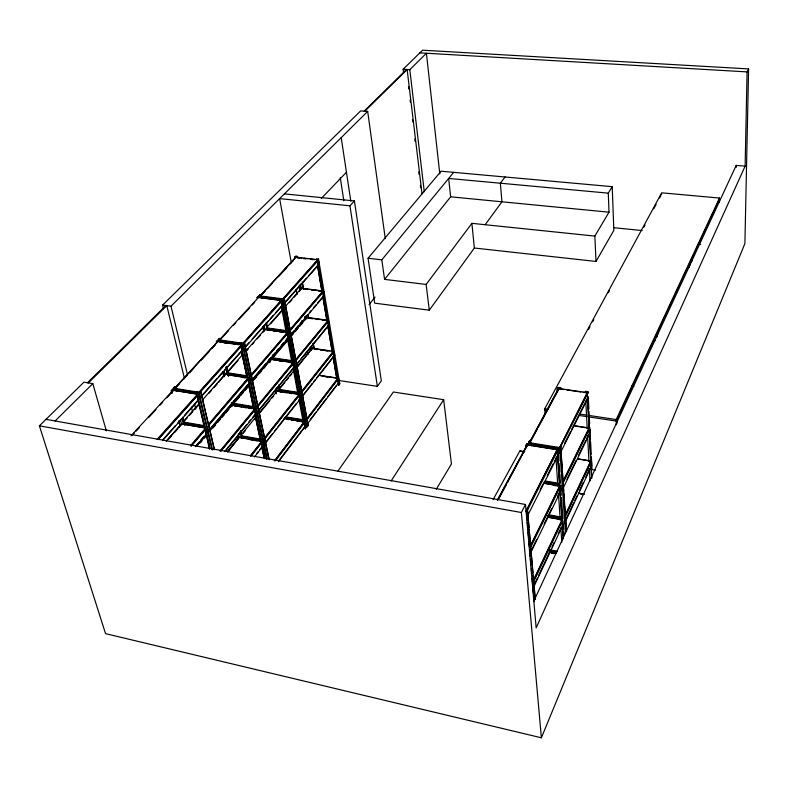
<?xml version="1.0" encoding="UTF-8"?>
<svg xmlns="http://www.w3.org/2000/svg" width="788" height="788" viewBox="0 0 788 788"><rect width="100%" height="100%" fill="white"/><g stroke="black" fill="none" stroke-linecap="round" stroke-linejoin="round"><path stroke-width="1.18" d="M719.139 202.477L719.158 200.044M719.454 201.807L719.493 198.064L661.674 192.814L544.754 408.765L545.129 413.897M736.179 167.411L736.209 165.401L745.133 166.13L747.073 71.895L748.6 68.911L422.585 50.205L403.141 69.255L403.584 72.92M748.6 68.911L744.896 243.6L541.386 737.795L105.543 633.641L39.4 425.835L83.932 382.18L92.817 383.638L106.36 430.908M218.197 339.736L219.488 338.318L218.345 339.746L242.901 343.282L281.395 300.277L258.661 297.283L219.369 339.864M745.133 166.13L536.155 627.888L525.497 504.478L46 419.364M719.474 199.374L616.236 421.068L589.621 417.039M533.584 601.628L736.209 165.401M616.383 424.762L616.177 419.561L719.493 198.064M533.998 586.42L563.134 524.434M565.429 520.454L573.792 502.655M574.846 500.429L576.934 495.977M579.544 490.412L583.209 482.62M585.819 477.055L589.473 469.264M565.213 522.099L591.699 465.649L591.473 461.256L578.362 459.118M533.082 582.923L562.307 521.035M565.095 515.322L590.783 460.911L577.614 458.764M565.656 514.85L590.813 461.532L588.419 461.147M565.429 516.504L591.473 461.256M533.693 585.819L537.347 578.047M538.401 575.821L550.94 549.167M551.984 546.951L554.072 542.508M558.249 533.624L560.347 529.181M533.24 580.569L562.08 519.597L547.68 517.007M533.299 581.229L562.13 520.238M530.521 553.166L560.839 490.835L560.682 488.511M566.927 479.232L575.989 460.576M578.658 455.09L585.592 440.827M586.656 438.63L588.794 434.237M562.967 488.53L589.995 432.868L589.818 429.46M530.649 547.305L559.992 487.27M562.839 481.606L589.06 427.963L573.25 425.52M562.878 482.266L589.089 428.613M563.184 482.798L589.227 429.421M530.748 551.482L536.628 539.416M544.104 524.05L551.58 508.693M557.461 496.627L559.598 492.234M530.285 546.035L559.766 485.822L543.375 483.014M530.876 545.621L559.815 486.491M527.349 516.16L558.387 454.735M564.602 443.319L570.591 431.45M571.684 429.293L587.484 397.989M560.563 452.45L587.612 398.807M565.459 533.427L559.707 447.889L560.632 446.067L566.533 531.575M591.788 478.198L587.365 393.586C591.473 390.247 580.224 391.577 587.996 391.912L559.372 448.214L587.208 392.621L558.781 388.494L529.575 442.748L559.322 447.525M560.839 446.097C561.46 450.381 552.161 446.057 559.707 447.889M560.238 447.633L587.917 393.015L583.199 392.335M540.154 489.653L542.893 484.246M547.266 475.588L553.284 463.699M554.378 461.532L557.116 456.124M525.99 511.028L557.283 449.534L527.497 444.728L497.632 500.104M526.601 510.654L557.283 449.534M535.338 599.56L527.418 509.412L526.374 511.461L527.113 519.991M563.233 538.706L557.195 450.618L558.121 448.786L555.284 448.185M527.635 509.452L526.285 511.599M563.43 538.746L557.402 450.647L558.17 448.658M526.926 511.215L557.5 451.012M541.386 737.795L521.38 512.525L525.497 504.478M339.786 383.835L338.673 385.086L317.446 260.296L318.628 259.055M528.551 442.807L529.506 440.856L528.531 442.659L531.398 443.122L531.526 445.703M557.549 391.656L557.382 389.213L558.259 387.588C565.321 389.193 556.702 385.362 557.185 389.183L557.352 391.626M498.843 498.676L506.31 484.827M507.462 482.699L527.497 444.728M528.758 443.743L558.387 388.73L564.297 389.587M537.071 429.598L529.625 443.427L529.506 440.856M538.214 427.47L558.249 390.227M529.832 444.205L526.965 443.743L525.773 445.525L525.98 447.958M525.773 445.525L527.123 443.624M588.587 329.364L590.045 326.665M592.665 321.829L593.827 319.672M608.366 292.772L609.528 290.624M643.855 227.111L645.027 224.954M653.764 208.79L656.099 204.476M659.595 198.005L660.758 195.848M661.339 194.774L661.693 194.114M497.395 499.996L527.113 444.924L558.052 449.918M493.091 499.631L519.922 450.805L524.739 451.603M474.356 248.023L596.004 261.439L613.832 230.382L612.227 186.667L441.053 171.213L368.065 258.247L374.684 303.163L429.293 310.196L474.356 248.023L471.904 223.339L594.851 236.095L609.016 212.189L608.287 193.149L612.227 186.667M436.256 489.279L451.445 463.974L443.664 399.693L393.389 392.01L337.727 471.372M391.114 481.005L443.664 399.693M282.222 299.726L281.099 300.977L305.389 428.889L280.942 300.957L282.104 299.667L306.296 427.47L305.232 428.859M258.966 295.746L260.286 294.495L259.104 295.776L282.774 298.869L317.83 259.685L295.884 257.085L260.07 295.894M338.633 380.476L377.373 386.356L381.333 380.87L354.413 200.93L284.409 193.878M485.172 224.718L501.946 201.797L500.36 183.21L505.039 176.985M429.293 310.196L426.131 284.448L471.904 223.339M338.673 385.086L339.707 383.717L337.688 383.401M284.084 297.795L282.931 299.085L307.064 426.899L308.256 425.451L284.084 297.795L308.108 425.431L307.005 426.909M278.903 460.527L304.513 426.978M310.167 419.728L316.018 412.065M317.475 410.144L326.252 398.659M327.709 396.738L336.486 385.243M278.41 461.758L305.114 426.761M307.389 423.924L338.515 383.126M274.322 460.901L304.424 421.679L284.005 418.3M306.424 419.216L337.954 378.122L318.204 375.137M275.17 460.497L304.424 421.679M307.261 418.802L338.042 378.654L335.727 378.309M275.376 460.813L304.395 422.959M306.67 420.132L338.623 378.437L339.096 381.225M254.445 456.961L262.719 446.461M265.103 443.565L299.923 399.427M302.247 396.63L334.723 355.447L334.082 351.635L301.509 392.729M256.77 453.435L258.277 451.514M259.794 449.593L262.069 446.717M264.985 443.151L272.609 433.489M274.894 430.583L276.421 428.652M277.947 426.722L296.249 403.525M302.109 396.246L312.028 383.687M313.555 381.747L315.072 379.816M316.599 377.885L318.125 375.955M319.652 374.024L333.373 356.629M250.466 455.553L261.852 441.201L239.207 437.281L227.584 451.485M264.019 438.591L299.223 394.236L277.346 390.789L258.986 413.227M301.272 391.794L333.403 351.3L312.245 348.257L296.978 366.922M250.584 456.124L261.971 441.772M264.906 438.197L299.322 394.798M301.38 392.345L333.491 351.852L331.147 351.507M251.303 455.809L261.872 442.472M264.266 439.586L299.184 395.527M369.099 304.592L375.049 297.115M426.131 284.448L384.574 279.385L450.637 196.823L448.658 178.452L608.287 193.149M227.535 451.583L239.099 437.448L238.281 433.843M241.394 434.73L255.933 416.96M279.425 388.385L293.924 370.656M227.722 452.056L239.207 437.281M243.049 433.42L245.344 430.622M254.524 419.393L256.051 417.532M259.873 412.853L269.811 400.698M272.106 397.891L273.633 396.019M280.292 388.011L284.872 382.407M286.399 380.545L288.694 377.748M290.22 375.876L291.737 374.005M297.844 366.538L312.245 348.257M384.574 279.385L381.816 259.843L453.671 172.345M224.925 451.179L246.644 424.722M248.969 421.885L250.525 420.004M252.849 417.167L254.396 415.276M258.937 409.868L293.284 368.026M296.938 363.721L299.282 360.865M300.839 358.973L328.113 325.739M224.984 451.682L255.844 414.074M258.277 411.228L294.692 366.844L293.934 362.825L257.41 407.11M297.066 364.105L329.492 324.577L328.99 321.632M220.916 451.248L254.967 409.957M295.53 361.022L328.044 321.593M219.921 451.1L254.948 408.676L231.997 404.924L209.766 431.095M257.164 406.115L293.195 362.48L271.033 359.18L252.239 381.254M295.293 360.077L328.133 320.302L306.709 317.406L291.107 335.737M220.837 450.756L255.076 409.267M257.292 406.706L293.303 363.051M295.401 360.648L328.232 320.864M208.948 430.149L247.846 384.544M251.687 380.151L266.049 363.317M267.644 361.446L270.836 357.703M272.431 355.831L274.825 353.024M276.421 351.152L278.814 348.345M281.208 345.538L283.601 342.741M285.995 339.933L287.59 338.062M291.314 333.826L293.707 331.029M295.293 329.157L298.475 325.424M300.07 323.563L302.454 320.765M304.838 317.968L307.231 315.17M309.615 312.373L311.201 310.502M313.594 307.704L315.978 304.907M317.564 303.045L323.927 295.579M195.897 445.821L199.039 442.127M200.615 440.285L203.767 436.591M209.056 430.593L249.323 383.362M251.815 380.555L288.231 337.825M290.654 335.127L324.538 295.372L323.848 291.343L289.876 330.99M195.66 446.678L206.83 433.567M197.049 445.959L206.584 434.769M233.455 403.318L249.107 384.928M234.391 402.294L248.673 385.509M252.643 380.85L270.905 359.397L292.722 362.647M273.15 356.826L288.359 339.027M200.369 442.826L201.964 440.955M204.338 438.158L206.722 435.36M213.075 427.894L215.459 425.096M217.833 422.299L220.216 419.502M221.802 417.63L224.186 414.833M225.772 412.971L228.953 409.238M230.539 407.376L231.997 404.924M235.927 401.151L239.059 397.467M240.626 395.625L242.97 392.867M245.324 390.109L247.668 387.351M254.711 379.067L256.277 377.235M259.41 373.551L260.976 371.709M264.098 368.035L265.664 366.193M268.797 362.519L270.363 360.677M274.047 356.481L288.093 339.973M291.993 335.383L293.55 333.551M295.106 331.718L298.228 328.054M299.785 326.212L302.907 322.548M304.473 320.716L306.709 317.406M208.564 424.249L248.407 377.826L225.151 374.221L202.417 400.028M250.673 375.305L287.492 332.398L265.054 329.246L245.452 351.497M190.716 445.427L204.939 428.839M289.629 330.034L323.149 290.969L301.469 288.211L285.985 305.714M208.712 424.87L248.407 377.826M250.801 375.915L287.6 332.989L285.236 332.654M190.873 446.047L205.087 429.47M289.748 330.625L323.149 290.969M208.82 425.323L248.417 379.117M250.919 376.319L287.443 333.688M191.386 446.038L205.796 429.214M182.885 421.984L199.147 403.614M166.307 441.083L181.614 423.777L205.727 427.923M227.446 371.749L242.645 354.57M282.725 309.408L266.423 327.828L286.477 330.635M166.278 441.221L181.536 423.974L205.402 428.071M184.668 420.762L187.101 418.014M189.544 415.256L192.794 411.582M194.419 409.74L199.295 404.224M209.037 393.202L211.479 390.444M213.912 387.696L217.163 384.012M218.788 382.18L225.151 374.221M228.382 371.444L237.976 360.589M246.772 350.64L248.378 348.828M252.377 344.307L253.972 342.504M257.174 338.879L260.365 335.264M262.768 332.546L265.054 329.246M168.878 438.975L171.301 436.247M174.522 432.602L177.743 428.958M179.349 427.135L181.614 423.777M270.609 323.809L282.833 309.989M289.354 302.612L291.796 299.844M294.239 297.086L297.5 293.392M299.125 291.55L301.469 288.211M200.979 396.492L217.252 378.201M218.877 376.369L222.127 372.714M224.57 369.966L241.65 350.759M245.59 346.444L248.86 342.77M252.121 339.096L268.442 320.746M270.077 318.904L273.337 315.239M275.79 312.481L281.503 306.059M162.535 440.088L175.458 425.55M177.881 422.821L181.112 419.186M184.353 415.552L198.083 400.107M284.507 302.819L301.568 283.621M303.193 281.799L306.443 278.134M308.886 275.396L317.83 265.339M201.088 396.925L242.34 350.512M245.698 346.848L282.153 305.833M162.584 440.61L198.822 399.831M284.635 303.173L318.441 265.123M284.241 297.815L282.872 299.164M158.093 439.133L197.818 394.699L197.67 394.059L173.212 390.09L131.035 435.794M283.7 298.563L317.83 259.685M200.832 391.528L241.414 346.139M259.725 297.706L282.163 300.661L243.157 344.297L217.498 340.593C214.188 344.159 218.197 338.407 219.763 340.928M158.161 439.635L198.556 394.433L173.143 390.316M283.828 298.928L317.741 260.976M196.163 392.877L198.448 393.379L211.824 449.672M280.715 298.79L282.931 299.085M199.098 392.916L198.95 392.276L241.404 344.839L217.843 341.401L174.532 388.326L174.69 388.967L179.684 383.549M157.107 439.379L197.67 394.059M212.701 450.017L199.069 392.562L241.542 345.469L241.404 344.839M264.896 458.655L240.872 345.627L242.143 344.198L266.58 459.542M209.785 448.411L197.039 394.955L198.448 393.379M267.408 458.803L243.049 343.529L244.319 342.11L269.24 459.729M209.953 448.441L197.207 394.985L198.527 393.271M244.477 342.14C244.221 345.302 237.631 342.238 243.049 343.529M279.878 299.371L282.222 299.607M316.441 258.769L318.51 259.104L339.756 383.756L337.619 383.49M377.373 386.356L349.951 205.806L354.413 200.93M175.458 389.055L174.7 386.652L173.281 388.277L175.793 388.612L176.384 390.996M221.054 342.573L220.62 340.081L221.142 342.475M260.513 296.82L258.316 296.455L283.02 299.824M261.212 296.15L261.685 298.554M175.33 389.489L172.651 389.242L171.262 390.75L171.853 393.133M297.657 256.632C296.17 254.376 292.653 259.439 295.687 256.307M174.867 386.681L173.439 388.228L175.793 388.612M171.262 390.75L173.045 389.124L199.206 393.35L200.27 397.841M173.823 389.233L217.744 341.657M260.247 295.835L295.736 257.371M183.84 379.038L187.18 375.423M189.672 372.714L193.838 368.203M201.324 360.077L208.82 351.96M212.149 348.345L215.479 344.74M220.325 339.598L228.51 330.724M233.415 325.395L235.868 322.735M239.148 319.189L249.786 307.655M252.239 304.995L254.691 302.326M261.852 294.692L265.182 291.087M267.684 288.378L271.84 283.857M278.4 276.755L286.832 267.605M290.161 264L293.491 260.385M132.049 435.547L134.521 432.858M136.176 431.066L139.486 427.48M148.577 417.62L156.014 409.553M160.151 405.071L162.623 402.382M166.761 397.901L173.37 390.73L173.212 390.09M321.327 198.438L346.434 172.237M55.111 420.979L92.817 383.638M163.48 308.63L162.614 305.054L170.996 306.207L367.681 111.403L385.293 238.685M403.141 69.255L409.809 69.679L426.406 53.239L439.812 173.961M88.364 382.909L166.8 305.626L184.471 378.476M364.184 111.138L406.47 69.472M364.883 111.197L407.14 69.511L422.033 193.907M87.478 382.761L165.963 305.508M162.614 305.054L360.687 110.872L367.681 111.403M419.876 52.855L747.073 71.895M450.637 196.823L609.016 212.189M614 227.722L642.151 230.559M349.951 205.806L279.632 198.615L291.294 262.719M698.217 244.172L700.63 244.418M368.065 258.247L381.816 259.843M296.938 257.518L301.745 258.08M304.138 258.365L307.744 258.799M310.147 259.085L314.944 259.646M297.204 257.824L299.647 258.109M303.301 258.543L305.744 258.838M310.62 259.41L313.053 259.705M317.446 260.296L338.82 385.105M301.321 288.477L309.625 289.531M311.999 289.836L322.666 291.186M305.183 289.245L307.596 289.551M311.201 290.014L313.614 290.319M318.431 290.939L320.834 291.245M261.38 296.662L280.498 299.164M306.562 317.643L326.478 320.332M310.383 318.451L312.757 318.766M316.333 319.248L318.707 319.573M322.282 320.056L324.656 320.381M267.713 328.586L286.586 331.226M266.945 328.813L289.088 331.915M264.926 329.492L283.581 332.112M273.436 330.999L275.79 331.334M279.336 331.827L281.7 332.162M631.493 386.11L633.907 386.445M312.107 348.473L329.453 350.975M314.698 349.143L317.042 349.478M320.568 349.99L322.922 350.325M325.267 350.67L327.621 351.005M566.661 389.932L580.835 391.991M220.522 340.18L218.227 339.825M587.365 393.586L591.601 478.158M219.507 340.485L241.857 343.735M218.906 341.825L222.403 342.337M224.738 342.672L238.725 344.72M223.871 342.888L226.225 343.233M240.872 345.627L265.054 458.675M241.758 348.326L244.083 348.67M273.534 357.91L292.181 360.677M272.49 358.313L292.289 361.249M271.742 358.55L294.761 361.968M279.307 360.973L281.641 361.318M289.807 362.539L292.141 362.884M544.754 408.765L548.389 409.317M579.86 414.074L587.129 415.168M589.542 415.532L616.177 419.561M320.519 375.699L337.422 378.26M325.267 376.723L327.591 377.078M544.863 410.252L547.286 410.627M578.737 415.384L587.208 416.675M575.23 426.081L588.547 428.14M227.811 372.832L247.55 375.886M226.777 373.256L246.516 376.309M225.979 373.502L246.506 376.684M228.678 375.009L246.792 377.816M227.614 375.186L229.938 375.551M242.724 377.531L245.048 377.895M279.868 389.518L298.081 392.375M278.765 389.883L298.189 392.926M278.036 390.119L300.75 393.685M277.218 390.986L298.75 394.374M279.888 391.725L282.311 392.109M284.744 392.493L287.177 392.877M289.61 393.261L292.033 393.645M530.817 443.624L556.988 447.84M531.142 444.127L559.687 448.727L560.002 453.543M174.532 388.326L198.95 392.276M199.069 392.562C193.306 391.134 200.428 394.483 200.644 391.025L214.494 449.633M175.852 389.154L197.936 392.729M234.657 403.515L252.761 406.47M234.794 404.106L252.889 407.061M233.997 404.352L256.632 408.056M231.889 405.111L253.362 408.627M234.538 405.899L236.961 406.303M239.375 406.697L241.788 407.091M244.201 407.485L246.624 407.879M249.038 408.273L251.451 408.676M285.286 416.813L303.291 419.777M285.394 417.354L303.39 420.319M284.655 417.591L305.931 421.097M285.039 418.664L305.133 421.984M591.896 469.579L595.492 470.18M286.517 419.246L288.91 419.64M291.314 420.034L293.717 420.437M296.121 420.831L298.524 421.225M300.927 421.629L303.331 422.023M519.725 451.169L524.532 451.967M545.385 481.005L558.259 483.192M544.272 481.468L558.308 483.862M544.587 481.98L558.613 484.374M545.316 483.576L558.19 485.782M184.096 422.191L204.565 425.697M553.964 485.487L556.298 485.891M184.244 422.811L204.713 426.318M183.387 423.087L207.234 427.165L208.268 431.519M578.461 493.111L584.351 494.125M579.21 493.446L583.898 494.253M580.855 494.125L583.209 494.529M241.827 435.863L260.867 439.143M241.946 436.434L260.995 439.714M241.167 436.69L259.971 439.931M239.099 437.448L262.631 441.516M250.062 439.704L252.446 440.118M254.829 440.531L257.213 440.945M548.458 514.751L560.445 516.898M548.507 515.391L560.495 517.539M547.64 515.707L560.8 518.071M39.4 425.835L521.38 512.525M548.458 517.352L561.627 519.716M549.935 549.847L557.008 551.186M549.985 550.467L557.047 551.807M550.31 551.009L556.19 552.112M549.177 552.132L556.249 553.471M549.945 552.457L555.826 553.57M551.58 553.206L553.934 553.649M179.014 421.757L179.91 425.333M180.59 420.201L181.782 424.968M171.429 390.779L172.02 393.163M178.886 420.595L180.078 425.362M182.875 417.207L184.944 425.55M175.685 388.72L176.276 391.104M182.777 417.315L184.55 424.466M182.55 417.62L183.437 421.196M174.7 386.652L175.291 389.026M182.422 418.103L183.909 424.062M182.323 418.211L183.801 424.171M191.415 407.14L192.577 411.917M170.996 306.207L187.396 374.33M194.587 404.214L195.739 409.002M208.278 441.339L209.135 444.934M197.877 400.058L204.732 428.79M205.875 433.577L209.49 449.259M200.477 390.996L214.326 449.603M198.556 394.433L199.354 397.802M206.86 429.361L207.372 431.538M224.156 370.488L225.22 375.265M231.357 402.757L232.155 406.342M222.886 371.916L223.95 376.703M237.336 436.513L237.868 438.906M222.718 371.887L223.792 376.674M237.178 436.493L237.71 438.886M226.442 366.381L228.559 375.945M234.115 401.053L235.179 405.83M240.734 430.938L242.32 438.108M226.609 367.681L228.471 376.043M234.026 401.151L235.09 405.938M240.645 431.046L242.241 438.217M225.693 367.139L227.2 374.418M233.386 401.821L234.095 405.515M240.025 431.716L241.266 437.803M242.221 345.223L242.921 348.503M249.432 379.255L249.885 381.372M255.745 409.021L256.612 413.139M262.837 442.511L263.261 444.511M241.473 350.965L247.087 377.393M253.736 408.608L248.624 384.593L253.647 408.716M255.016 414.616L260.887 442.235M261.911 447.042L264.216 457.848M241.374 351.074L246.999 377.491M254.928 414.724L260.552 441.142M261.833 447.151L264.128 457.956M244.319 342.11L268.826 458.498M242.901 343.282L243.039 343.903L281.395 300.277M258.661 297.283L258.789 297.894M271.033 359.18L271.141 359.752M277.346 390.789L277.455 391.35M264.079 325.326L265.034 330.123M270.55 357.713L271.033 360.116M276.539 387.706L277.268 391.311M262.916 326.626L263.872 331.433M269.417 359.042L269.89 361.446M275.436 389.055L276.155 392.66M262.759 326.606L263.724 331.413M269.26 359.023L269.979 362.628M275.524 390.237L276.243 393.833M266.531 322.45L267.881 329.748M272.963 354.846L273.84 359.742M278.913 384.839L280.272 392.138M265.851 323.129L267.28 330.33M272.293 355.536L272.924 359.229M278.499 386.741L279.376 391.636M282.163 300.661L282.971 304.917M288.241 332.763L289.019 336.9M299.942 394.561L300.317 396.512M305.32 422.939L305.852 425.786M281.346 306.512L286.3 333.117M287.305 337.845L292.033 363.248M293.038 367.966L298.002 394.581M298.918 399.398L303.272 422.299M296.14 289.334L297.027 294.17M301.863 320.785L302.306 323.208M307.369 351.024L308.029 354.649M300.514 284.084L301.38 288.91M306.138 315.407L306.788 319.022M311.555 345.528L312.206 349.143M299.45 285.276L300.326 290.102M305.104 316.628L305.537 319.032M310.531 346.759L311.181 350.384M299.302 285.256L300.169 290.082M304.956 316.609L305.389 319.012M310.383 346.74L311.043 350.355M302.474 283.059L303.547 289.088M308.069 314.392L308.719 318.007M313.24 343.322L314.097 348.138M302.178 281.937L303.469 289.166M307.99 314.481L308.64 318.096M313.161 343.41L314.028 348.227M317.466 264.817L322.006 291.442M322.834 296.278L326.961 320.48M327.778 325.326L332.319 351.94M333.147 356.787L336.86 378.565M317.397 264.906L321.937 291.53M322.755 296.367L326.882 320.568M327.709 325.414L332.25 352.029M333.078 356.875L336.791 378.654M318.726 261.114L319.248 264.216M340.278 177.655L343.834 200.753M341.204 137.624L350.818 201.206M408.519 86.542L408.814 88.975M410.134 99.948L410.42 102.391M412.469 119.461L412.764 121.904M414.813 138.974L415.109 141.407M418.763 171.892L419.058 174.335M420.368 185.308L420.664 187.741M409.809 69.679L424.289 191.711M527.418 509.412L528.147 517.933M528.354 520.366L528.984 527.674M529.191 530.107L530.541 545.936M530.757 548.369L532.107 564.198M532.314 566.641L532.836 572.728M533.043 575.161L533.673 582.47M533.88 584.903L535.032 598.299M527.32 522.424L527.95 529.733M528.157 532.176L528.689 538.263M528.896 540.706L529.418 546.793M529.733 550.448L530.265 556.545M530.472 558.978L530.994 565.075M531.309 568.729L531.733 573.605M532.156 578.471L532.57 583.347M532.885 587.001L533.417 593.098M533.624 595.531L534.146 601.628M526.965 443.743L527.162 446.195M531.398 443.122L531.595 445.575M545.532 410.41L545.7 412.833M555.964 457.956L557.845 486.196M558.416 493.396L560.288 520.277M560.79 527.605L561.814 542.272M562.12 484.975L562.435 489.624M564.395 518.711L564.691 523.202M558.121 448.786L558.958 461.01M559.125 463.452L559.707 472.012M559.874 474.455L560.455 483.014M560.623 485.457L561.283 495.238M561.45 497.691L562.868 518.474M563.036 520.917L563.617 529.477M563.784 531.92L564.031 535.584M558.781 388.494L558.82 389.164M558.259 387.588L558.416 390.03M560.632 446.067L561.283 455.838M561.44 458.281L562.1 468.042M562.258 470.485L562.829 479.035M562.996 481.478L563.647 491.249M563.804 493.692L564.464 503.453M564.622 505.896L565.193 514.446M565.36 516.889L566.011 526.66M588.252 396.817L588.892 409.07M589.02 411.523L589.66 423.767M589.848 427.451L590.488 439.694M590.616 442.147L591.246 454.4M591.374 456.853L592.015 469.106M587.208 392.621L587.237 393.291M585.809 401.19L587.178 428.248M587.572 435.597L588.941 461.315M589.335 468.663L589.985 480.907M594.851 236.095L596.004 261.439M616.748 419.974L616.886 423.658M657.113 333.275L657.182 336.89M654.966 337.894L655.015 340.308M654.542 338.82L654.582 341.234M657.547 332.359L657.586 334.762M691.953 258.484L691.953 260.887M691.588 259.262L691.588 261.675M689.766 263.172L689.776 265.595M689.401 263.96L689.411 267.595M258.129 296.554L256.977 297.795L258.129 296.554"/></g></svg>
